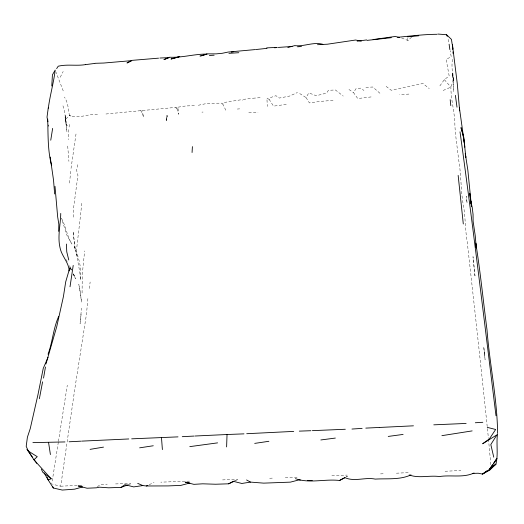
<?xml version="1.0" encoding="UTF-8"?>
<svg xmlns="http://www.w3.org/2000/svg" width="524" height="524" viewBox="0 0 524 524"><rect width="100%" height="100%" fill="white"/><g stroke="black" fill="none" stroke-linecap="round" stroke-linejoin="round"><path stroke-width="0.39" stroke-dasharray="2.62 1.97" d="M82.085 293.008L82.261 274.556L84.633 250.957M166.259 120.376L166.514 115.601L166.167 120.369L167.7 115.529L166.167 120.369M452.467 59.323C450.653 70.111 454.753 80.657 453.463 91.438L452.828 72.954L453.646 81.403L452.428 73.766M69.548 183.046L70.812 170.195M81.089 314.308L80.08 323.753L81.495 308.112M68.808 129.618L68.205 139.659M87.881 298.628L86.453 314.302L74.886 388.389L60.712 486.213L52.505 484.255M69.089 127.05L69.64 122.524M71.028 168.381L76.177 132.867M58.446 441.404L67.295 385.199M89.303 288.488L90.141 282.01M58.341 442.145L51.758 484.078M81.737 203.299C80.336 218.56 78.253 233.842 76.648 249.149C76.504 259.563 80.251 269.768 80.526 280.209C81.862 268.845 78.882 257.107 74.264 246.752L77.1 256.452L76.57 254.199M77.834 164.693L76.517 170.13L77.945 175.232L73.622 207.615L73.203 217.263M105.972 114.003C129.945 111.664 153.866 109.451 177.806 107.204L178.802 114.291L177.02 108.94L177.806 107.204L185.817 105.959M60.24 77.231L63.168 71.5M225.824 110.217L222.838 104.145L223.617 102.658L231.294 101.184L232.774 102.226M333.048 100.385L320.387 101.374L309.402 102.907L306.036 97.549L308.819 92.918L316.28 95.748L326.55 93.076L328.417 90.311L335.393 89.964L343.227 96.069M286.274 104.381L273.535 106.136L269.244 99.514L270.397 97.621L275.932 95.715L279.338 98.053L289.49 96.095L297.475 92.506M371.09 96.927L357.741 98.545L353.543 92.61L355.973 88.726L360.551 88.124L363.951 90.449M439.885 85.89L444.352 79.622L449.173 75.98L446.127 59.251L451.236 56.854L450.155 50.645M62.952 105.815C65.474 112.208 64.897 119.217 67.065 125.734L65.362 119.492L69.404 115.522C68.251 109.064 68.14 102.717 64.465 97.051M401.633 38.023L408.039 40.518L411.582 37.145M97.392 486.848L100.313 484.431L107.224 484.169M149.196 484.68L154.03 482.401M235.256 480.783L237.451 479.774L233.265 481.301M443.166 90.449L450.895 87.122L453.103 81.168L452.867 76.177M128.301 484.693L130.463 483.888L128.079 484.228M198.314 105.265L207.74 103.274L221.704 103.156L222.838 104.145M233.462 100.955L241.937 99.639L242.763 100.176M243.234 99.39L252.706 98.25M201.95 112.143L203.05 112.044M408.897 94.084L399.543 94.654M237.313 109.044L239.651 108.861M252.948 98.217L261.836 97.562M97.497 114.212C88.202 113.78 78.364 119.072 69.404 115.522L71.29 116.132M396.406 473.192L409.971 472.563M222.556 479.912L237.326 479.277M365.903 87.403L372.741 87.004L380.797 94.012M285.279 477.626L297.73 477.168M445.072 471.259L460.884 470.519M60.712 486.213L78.613 485.296M269.663 478.242L273.377 478.071M380.529 473.893L384.551 473.722M115.568 483.927L130.397 483.429M79.386 485.27L84.004 485.093M189.446 481.124L160.829 482.159M331.869 475.563L347.261 475.091M187.206 105.907L195.891 105.619M248.769 112.529L257.959 112.444M299.695 93.534L306.036 97.549M269.244 99.514L266.899 98.027L267.332 106.451M348.958 89.493L353.543 92.61M386.136 86.401L391.186 90.239L422.907 83.493L429.267 88.576M175.658 107.603L177.02 108.94M140.445 110.466L141.441 111.501L143.7 117.225L141.958 110.25M444.352 79.622L450.895 87.122C450.843 99.888 454.832 112.333 454.884 125.144C455.461 136.725 457.445 148.207 458.624 159.755C461.218 173.909 460.701 188.26 462.862 202.467C465.607 215.338 464.919 228.602 467.179 241.603C474.495 307.182 481.694 372.708 488.427 438.378M66.011 259.596L67.203 261.522M69.967 267.528L71.454 270.371M73.308 273.928L75.626 278.735L73.458 274.425M71.271 269.998L70.209 267.967L71.297 270.115M73.386 274.065L74.794 276.77L73.465 273.928M69.489 265.701L70.478 267.685M70.805 268.347L71.46 269.67M61.485 218.338C65.952 226.479 66.948 236.121 71.945 244.04L67.026 235.472L61.57 218.672M63.227 90.914L56.075 72.391M407.305 38.311L408.039 40.518M48.522 124.797L48.83 126.323L48.444 123.926M448.144 39.398L448.95 43.839M484.484 354.683L485.093 359.628L483.763 346.737L484.484 354.683L484.209 351.558M65.362 119.492L65.028 116.38L66.921 131.563L65.028 113.918M488.499 439.171L490.326 459.286L490.484 466.504M67.707 146.065L68.919 161.366M347.615 476.165L346.285 476.912L347.615 476.165M75.155 248.979L73.085 231.412L75.155 248.979M79.884 289.091L78.829 284.296L81.574 302.099L79.884 289.091M467.054 202.729L466.295 196.258L467.054 202.729M474.98 275.912L473.015 256.701L474.98 275.912"/><path stroke-width="0.79" d="M58.636 231.333L58.845 224.298L57.758 217.401M226.61 446.926L227.036 434.514L243.988 433.859M497.604 432.889C497.152 398.292 489.613 364.173 486.986 329.694C483.213 300.789 480.37 271.812 475.759 243.071L476.257 247.904L475.255 235.879L473.106 221.259L473.061 214.48L472.216 207.445L470.506 200.109L471.58 206.561M192.072 152.517L192.406 146.628M60.751 213.419C60.555 224.927 57.371 236.448 60.064 247.878C61.675 256.125 68.867 262.406 69.194 270.934L69.803 267.862L65.723 281.774L63.411 296.597L56.756 326.59L45.955 363.997M497.545 433.656C496.09 443.776 498.429 454.092 495.959 464.107L489.744 470.126L482.506 474.082L478.255 473.238L472.301 473.421M51.778 86.015L52.433 74.853L55.21 70.052C53.638 82.936 49.996 95.303 48.313 108.173M50.749 140.216L52.636 128.4M45.45 366.99L43.551 378.099M73.216 265.419L70.02 286.779M39.372 398.744L42.582 381.832M48.287 107.708L47.009 117.147L47.92 121.738M66.417 244.06L66.758 251.847L68.768 259.989M48.051 354.217C52.629 341.897 53.245 328.456 58.681 316.444M48.018 357.388L43.23 368.451L37.997 394.526L30.228 428.671L27.399 437.232L26.2 446.343L28.303 451.059L37.27 456.699L33.916 459.771L51.175 478.792L48.123 479.846L44.108 472.903M56.644 68.624L58.223 66.207C67.098 64.066 76.262 66.096 85.242 64.662M492.495 464.795L488.958 469.963L482.506 474.082L486.993 470.755M493.379 463.504L496.922 458.336L495.01 461.814L488.958 469.963L495.959 464.107L491.479 467.434M81.141 486.22L78.161 485.951L87.056 488.224L96.226 487.818L99.58 487.176L108.592 487.811L121.103 487.386L124.909 484.687L133.705 486.901L142.797 485.565L146.438 485.984L168.08 485.918L180.918 485.381L189.878 482.99L185.201 482.172L193.887 484.346L202.67 483.816L215.6 484.235L228.674 483.809L233.796 481.451M228.674 483.809L233.265 481.301L241.839 483.469L250.465 482.1L263.651 483.135L290.388 482.139L298.804 479.958L300.383 480.03M295.464 478.667C309.481 483.665 324.946 478.766 339.519 480.482L344.916 477.606M339.519 480.482L344.962 477.659C354.715 482.034 365.031 476.971 375.276 479.1C387.197 478.373 399.864 480.063 410.999 474.888M146.438 485.984L147.82 485.335M121.103 487.386L127.581 484.962M474.043 473.002C463.105 478.084 450.909 474.692 439.44 476.552C429.3 475.144 418.938 478.589 409.152 474.954M199.958 56.055L207.445 53.867L216.111 53.867L222.202 53.297L228.15 52.059L255.109 49.59M200.777 55.989L207.013 54.11C194.456 53.88 182.195 57.876 169.652 57.221L163.933 59.598L169.003 57.627L159.872 58.033M82.661 486.907L74.618 489.174L62.264 490.058L53.317 488.008L48.123 479.846M179.771 56.579L171.014 59.035L178.278 57.031M441.902 435.66L472.144 430.898M90.069 449.369L103.51 447.116M373.062 39.569L395.26 36.451L399.511 37.499M217.578 442.872L189.793 446.631M231.333 52.125L233.756 51.752M139.633 447.837L153.27 445.76M254.703 443.389L268.884 441.293M397.585 37.315C410.652 36.012 423.909 34.374 436.977 34.296M388.245 436.426L403.094 434.429M357.198 41.18L366.695 39.935M320.845 439.957L335.353 438.071M85.314 64.648L94.798 63.43M158.556 58.164L132.212 60.345L126.985 62.972L131.675 60.646L103.811 63.031L95.132 63.299M266.998 48.359L255.797 49.538M367.114 40.381L391.349 37.682M407.318 36.824L418.768 35.783M238.806 52.701L228.929 53.337M274.504 47.782L276.796 47.573M278.323 47.435L292.104 46.466M287.827 47.481L294.717 45.627C303.966 46.826 313.47 41.619 322.863 44.304M297.494 46.793L301.51 46.479M277.268 47.389L266.651 47.88M293.715 431.396L246.719 433.708M351.964 429.045L362.136 428.383M466.124 423.438L433.787 424.833M475.314 422.757L482.807 422.292M195.144 436.007L227.036 434.514M209.358 55.472L214.133 55.21M69.122 441.778L80.775 441.182M81.613 441.129L128.793 438.961M182.26 436.675L194.188 436.066M312.356 430.656L345.316 429.261M317.492 44.691L327.435 44.206L355.58 40.027L361.344 41.147M365.804 428.115L378.97 427.473M178.009 436.872L131.675 438.837M64.983 441.935L32.894 442.629M413.443 425.822L379.291 427.466M299.309 431.134L310.922 430.715M307.516 480.377L312.265 480.606M437.815 34.047L446.546 34.715L451.465 39.424L452.173 44.304M487.268 427.374L495.652 429.477L489.396 438.902L482.67 443.756L496.949 434.809L490.811 444.549L493.759 457.17M137.694 483.357L142.797 485.565M246.568 479.964L250.465 482.1M51.175 478.792L42.732 472.176L41.357 469.144M28.303 451.059L27.006 449.35L32.737 457.642M34.073 459.548L36.732 463.354M28.833 451.865L33.916 459.771M47.095 477.357L48.346 479.899M446.546 34.715L447.293 36.398M52.8 486.698L53.317 488.008M51.634 165.545C47.566 150.368 48.201 134.701 47.684 119.131M460.02 131.852C473.087 226.316 484.274 321.035 495.992 415.722M471.292 204.622L471.534 206.129M470.336 197.797L469.681 193.218L471.187 203.862L467.84 170.103L465.26 153.473L465.843 157.37L464.5 144.329L462.928 134.386L460.996 127.62L463.891 137.851L464.847 147.211M48.562 442.492L50.409 454.557M455.395 95.342L457 107.178M449.114 44.18L449.854 49.584M464.5 144.329L459.41 107.846L459.653 110.846L457.269 83.578L452.422 44.501L452.743 49.289M458.153 175.402L463.301 223.977M54.647 193.959L53.533 180.145L50.193 157.076M450.195 99.678L450.797 105.632M57.66 216.838L55 186.361M452.422 44.501L452.821 48.948M161.477 437.56L162.394 449.585M452.985 51.915L453.05 53.396"/></g></svg>
